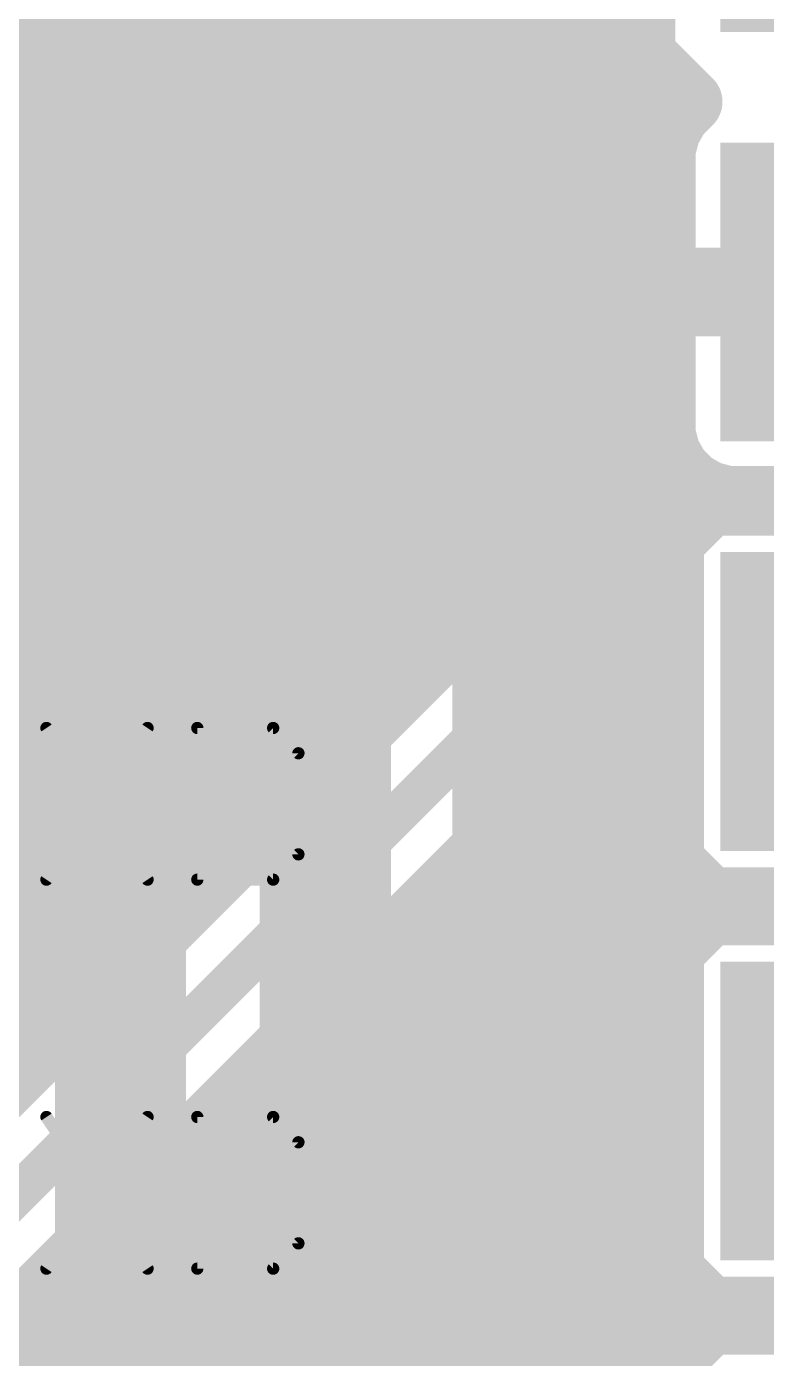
# Model space of a CAD drawing. Extents: x 0 to 10.8, y 0 to 6.1.
# Drawn here: x 4.0871 to 4.2677, y 2.9148 to 3.24 of the extents above; entities that cross this region are included whole.
import ezdxf

# ---------------------------------------------------------------- set-up
doc = ezdxf.new("R2010")
doc.units = 0
for name, color, linetype in [('1', 22, 'CONTINUOUS'), ('16', 175, 'CONTINUOUS'), ('17', 82, 'CONTINUOUS'), ('21', 253, 'CONTINUOUS'), ('25', 253, 'CONTINUOUS'), ('29', 253, 'CONTINUOUS'), ('30', 253, 'CONTINUOUS')]:
    doc.layers.add(name, color=color, linetype=linetype)

# ---------------------------------------------------------------- blocks, each defined once
blk = doc.blocks.new('SQUAREP')
blk.add_solid([(-0.5, -0.5), (0.5, -0.5), (-0.5, 0.5), (0.5, 0.5)])

msp = doc.modelspace()

# ---------------------------------------------------------------- linework, layer by layer
at = {"layer": '1'}
for points, const_width in [([(4.11, 3.425), (4.11, 2.24)], 0.032), ([(4.16, 3.19), (4.245, 3.275)], 0.032), ([(4.198996, 3.173843), (4.247886, 3.222736)], 0.016), ([(4.248965, 3.221661), (4.246028, 3.218728)], 0.016), ([(4.247886, 3.222736), (4.248965, 3.221661)], 0.016), ([(4.246028, 3.218728), (4.243661, 3.214622)], 0.016), ([(4.24115, 3.216), (4.244457, 3.216)], 0.016), ([(4.243661, 3.214622), (4.242433, 3.210047)], 0.016), ([(4.242433, 3.210047), (4.242433, 3.178024)], 0.016), ([(4.22515, 3.2), (4.242433, 3.2)], 0.016), ([(4.16, 2.34), (4.16, 3.19)], 0.032), ([(4.20915, 3.184), (4.242433, 3.184)], 0.016), ([(4.242433, 3.178024), (4.290059, 3.178024)], 0.016), ([(4.198996, 2.361807), (4.198996, 3.173843)], 0.016), ([(4.290059, 3.172362), (4.242433, 3.172362)], 0.016), ([(4.242433, 3.172362), (4.242433, 3.140343)], 0.016), ([(4.198996, 3.168), (4.242433, 3.168)], 0.016), ([(4.198996, 3.152), (4.242433, 3.152)], 0.016), ([(4.242433, 3.140343), (4.243661, 3.135768)], 0.016), ([(4.198996, 3.136), (4.243598, 3.136)], 0.016), ([(4.243661, 3.135768), (4.246028, 3.131661)], 0.016), ([(4.246028, 3.131661), (4.249378, 3.128311)], 0.016), ([(4.249378, 3.128311), (4.253484, 3.125945)], 0.016), ([(4.253484, 3.125945), (4.258059, 3.124717)], 0.016), ([(4.258059, 3.124717), (4.290079, 3.124717)], 0.016), ([(4.253803, 3.123673), (4.244433, 3.114303)], 0.016), ([(4.33202, 3.123673), (4.253803, 3.123673)], 0.016), ([(4.198996, 3.12), (4.25013, 3.12)], 0.016), ([(4.244433, 3.114303), (4.244433, 3.036087)], 0.016), ([(4.198996, 3.104), (4.244433, 3.104)], 0.016), ([(4.198996, 3.088), (4.244433, 3.088)], 0.016), ([(4.198996, 3.072), (4.244433, 3.072)], 0.016), ([(4.198996, 3.056), (4.244433, 3.056)], 0.016), ([(4.198996, 3.04), (4.244433, 3.04)], 0.016), ([(4.244433, 3.036087), (4.253803, 3.026717)], 0.016), ([(4.253803, 3.026717), (4.33202, 3.026717)], 0.016), ([(4.198996, 3.024), (4.352713, 3.024)], 0.016), ([(4.253803, 3.023673), (4.244433, 3.014303)], 0.016), ([(4.33202, 3.023673), (4.253803, 3.023673)], 0.016), ([(4.244433, 3.014303), (4.244433, 2.936087)], 0.016), ([(4.198996, 3.008), (4.244433, 3.008)], 0.016), ([(4.198996, 2.992), (4.244433, 2.992)], 0.016), ([(4.198996, 2.976), (4.244433, 2.976)], 0.016), ([(4.198996, 2.96), (4.244433, 2.96)], 0.016), ([(4.198996, 2.944), (4.244433, 2.944)], 0.016), ([(4.244433, 2.936087), (4.253803, 2.926717)], 0.016), ([(4.198996, 2.928), (4.25252, 2.928)], 0.016), ([(4.253803, 2.926717), (4.323583, 2.926717)], 0.016), ([(4.253803, 2.923673), (4.244433, 2.914303)], 0.016), ([(4.32663, 2.923673), (4.253803, 2.923673)], 0.016), ([(4.244433, 2.914303), (4.244433, 2.836087)], 0.016), ([(4.198996, 2.912), (4.244433, 2.912)], 0.016)]:
    msp.add_lwpolyline(points, dxfattribs=dict(at, const_width=const_width))
for points, const_width in [([(4.250709, 3.22557, 1), (4.245063, 3.219903)], 0.008), ([(4.250714, 3.219908, 1), (4.245057, 3.225565)], 0.008), ([(4.251791, 3.218831, 1), (4.246138, 3.224492)], 0.008), ([(4.249493, 3.216731, 1), (4.242562, 3.220725)], 0.008), ([(4.246141, 3.218828, 1), (4.251788, 3.224495)], 0.008), ([(4.24115, 3.22, 1), (4.24115, 3.212)], 0.008), ([(4.243201, 3.221559, 1), (4.248854, 3.215898)], 0.008), ([(4.244457, 3.212, 1), (4.244457, 3.22)], 0.008), ([(4.240196, 3.216619, 1), (4.247127, 3.212625)], 0.008), ([(4.247525, 3.213585, 1), (4.239798, 3.215659)], 0.008), ([(4.246433, 3.210047, 1), (4.238433, 3.210047)], 0.008), ([(4.23857, 3.211085, 1), (4.246296, 3.20901)], 0.008), ([(4.22515, 3.204, 1), (4.22515, 3.196)], 0.008), ([(4.242433, 3.196, 1), (4.242433, 3.204)], 0.008), ([(4.168, 3.19, 1), (4.152, 3.19)], 0.016), ([(4.154343, 3.195657, 1), (4.165657, 3.184343)], 0.016), ([(4.20915, 3.188, 1), (4.20915, 3.18)], 0.008), ([(4.242433, 3.18, 1), (4.242433, 3.188)], 0.008), ([(4.242433, 3.182024, 1), (4.242433, 3.174024)], 0.008), ([(4.202996, 3.173843, 1), (4.194996, 3.173843)], 0.008), ([(4.238433, 3.178024, 1), (4.246433, 3.178024)], 0.008), ([(4.196168, 3.176671, 1), (4.201825, 3.171014)], 0.008), ([(4.242433, 3.176362, 1), (4.242433, 3.168362)], 0.008), ([(4.246433, 3.172362, 1), (4.238433, 3.172362)], 0.008), ([(4.198996, 3.172, 1), (4.198996, 3.164)], 0.008), ([(4.242433, 3.164, 1), (4.242433, 3.172)], 0.008), ([(4.198996, 3.156, 1), (4.198996, 3.148)], 0.008), ([(4.242433, 3.148, 1), (4.242433, 3.156)], 0.008), ([(4.246296, 3.14138, 1), (4.23857, 3.139305)], 0.008), ([(4.198996, 3.14, 1), (4.198996, 3.132)], 0.008), ([(4.238433, 3.140343, 1), (4.246433, 3.140343)], 0.008), ([(4.247127, 3.137765, 1), (4.240196, 3.133771)], 0.008), ([(4.243598, 3.132, 1), (4.243598, 3.14)], 0.008), ([(4.239798, 3.13473, 1), (4.247525, 3.136805)], 0.008), ([(4.248856, 3.13449, 1), (4.243199, 3.128833)], 0.008), ([(4.242562, 3.129664, 1), (4.249493, 3.133658)], 0.008), ([(4.251375, 3.131777, 1), (4.247381, 3.124845)], 0.008), ([(4.24655, 3.125483, 1), (4.252206, 3.131139)], 0.008), ([(4.254522, 3.129808, 1), (4.252447, 3.122082)], 0.008), ([(4.251487, 3.122479, 1), (4.255481, 3.129411)], 0.008), ([(4.258059, 3.128717, 1), (4.258059, 3.120717)], 0.008), ([(4.257022, 3.120853, 1), (4.259096, 3.12858)], 0.008), ([(4.253803, 3.127673, 1), (4.253803, 3.119673)], 0.008), ([(4.256632, 3.120845, 1), (4.250975, 3.126502)], 0.008), ([(4.198996, 3.124, 1), (4.198996, 3.116)], 0.008), ([(4.25013, 3.116, 1), (4.25013, 3.124)], 0.008), ([(4.248433, 3.114303, 1), (4.240433, 3.114303)], 0.008), ([(4.241605, 3.117132, 1), (4.247261, 3.111475)], 0.008), ([(4.198996, 3.108, 1), (4.198996, 3.1)], 0.008), ([(4.244433, 3.1, 1), (4.244433, 3.108)], 0.008), ([(4.198996, 3.092, 1), (4.198996, 3.084)], 0.008), ([(4.244433, 3.084, 1), (4.244433, 3.092)], 0.008), ([(4.198996, 3.076, 1), (4.198996, 3.068)], 0.008), ([(4.244433, 3.068, 1), (4.244433, 3.076)], 0.008), ([(4.198996, 3.06, 1), (4.198996, 3.052)], 0.008), ([(4.244433, 3.052, 1), (4.244433, 3.06)], 0.008), ([(4.198996, 3.044, 1), (4.198996, 3.036)], 0.008), ([(4.244433, 3.036, 1), (4.244433, 3.044)], 0.008), ([(4.247261, 3.038915, 1), (4.241605, 3.033258)], 0.008), ([(4.240433, 3.036087, 1), (4.248433, 3.036087)], 0.008), ([(4.253803, 3.030717, 1), (4.253803, 3.022717)], 0.008), ([(4.198996, 3.028, 1), (4.198996, 3.02)], 0.008), ([(4.253803, 3.027673, 1), (4.253803, 3.019673)], 0.008), ([(4.250975, 3.023888, 1), (4.256632, 3.029545)], 0.008), ([(4.256632, 3.020845, 1), (4.250975, 3.026502)], 0.008), ([(4.248433, 3.014303, 1), (4.240433, 3.014303)], 0.008), ([(4.241605, 3.017132, 1), (4.247261, 3.011475)], 0.008), ([(4.198996, 3.012, 1), (4.198996, 3.004)], 0.008), ([(4.244433, 3.004, 1), (4.244433, 3.012)], 0.008), ([(4.198996, 2.996, 1), (4.198996, 2.988)], 0.008), ([(4.244433, 2.988, 1), (4.244433, 2.996)], 0.008), ([(4.198996, 2.98, 1), (4.198996, 2.972)], 0.008), ([(4.244433, 2.972, 1), (4.244433, 2.98)], 0.008), ([(4.198996, 2.964, 1), (4.198996, 2.956)], 0.008), ([(4.244433, 2.956, 1), (4.244433, 2.964)], 0.008), ([(4.198996, 2.948, 1), (4.198996, 2.94)], 0.008), ([(4.244433, 2.94, 1), (4.244433, 2.948)], 0.008), ([(4.247261, 2.938915, 1), (4.241605, 2.933258)], 0.008), ([(4.240433, 2.936087, 1), (4.248433, 2.936087)], 0.008), ([(4.198996, 2.932, 1), (4.198996, 2.924)], 0.008), ([(4.253803, 2.930717, 1), (4.253803, 2.922717)], 0.008), ([(4.25252, 2.924, 1), (4.25252, 2.932)], 0.008), ([(4.253803, 2.927673, 1), (4.253803, 2.919673)], 0.008), ([(4.250975, 2.923888, 1), (4.256632, 2.929545)], 0.008), ([(4.256632, 2.920845, 1), (4.250975, 2.926502)], 0.008), ([(4.248433, 2.914303, 1), (4.240433, 2.914303)], 0.008), ([(4.241605, 2.917132, 1), (4.247261, 2.911475)], 0.008), ([(4.198996, 2.916, 1), (4.198996, 2.908)], 0.008), ([(4.244433, 2.908, 1), (4.244433, 2.916)], 0.008)]:
    msp.add_lwpolyline(points, format="xyb", dxfattribs=dict(at, const_width=const_width))
at = {"layer": '16'}
for points, const_width in [([(3.515996, 2.666299), (4.237433, 3.38774)], 0.016), ([(4.237433, 3.317201), (4.237433, 3.233189)], 0.016), ([(4.097693, 3.248), (4.237433, 3.248)], 0.016), ([(4.081693, 3.232), (4.238622, 3.232)], 0.016), ([(4.237433, 3.233189), (4.248965, 3.221661)], 0.016), ([(4.248965, 3.221661), (4.246028, 3.218728)], 0.016), ([(4.246028, 3.218728), (4.243661, 3.214622)], 0.016), ([(4.065693, 3.216), (4.244457, 3.216)], 0.016), ([(4.243661, 3.214622), (4.242433, 3.210047)], 0.016), ([(4.242433, 3.210047), (4.242433, 3.178024)], 0.016), ([(4.049693, 3.2), (4.242433, 3.2)], 0.016), ([(4.033693, 3.184), (4.242433, 3.184)], 0.016), ([(4.242433, 3.178024), (4.290059, 3.178024)], 0.016), ([(4.290059, 3.172362), (4.242433, 3.172362)], 0.016), ([(4.242433, 3.172362), (4.242433, 3.142126)], 0.016), ([(4.017693, 3.168), (4.242433, 3.168)], 0.016), ([(4.001693, 3.152), (4.242433, 3.152)], 0.016), ([(4.242433, 3.142126), (3.856299, 2.755996)], 0.016), ([(3.985693, 3.136), (4.236307, 3.136)], 0.016), ([(3.865, 2.735), (4.255, 3.125)], 0.01), ([(4.255, 3.125), (4.34, 3.125)], 0.01), ([(3.969693, 3.12), (4.220307, 3.12)], 0.016), ([(3.953693, 3.104), (4.204307, 3.104)], 0.016), ([(3.937693, 3.088), (4.188307, 3.088)], 0.016), ([(3.885996, 2.726299), (4.244433, 3.08474)], 0.016), ([(4.244433, 3.08474), (4.244433, 3.036087)], 0.016), ([(3.921693, 3.072), (4.172307, 3.072)], 0.016), ([(4.231693, 3.072), (4.244433, 3.072)], 0.016), ([(3.905693, 3.056), (4.156307, 3.056)], 0.016), ([(4.215693, 3.056), (4.244433, 3.056)], 0.016), ([(3.889693, 3.04), (4.140307, 3.04)], 0.016), ([(4.199693, 3.04), (4.244433, 3.04)], 0.016), ([(4.244433, 3.036087), (4.253803, 3.026717)], 0.016), ([(4.253803, 3.026717), (4.323583, 3.026717)], 0.016), ([(3.873693, 3.024), (4.124307, 3.024)], 0.016), ([(4.183693, 3.024), (4.326299, 3.024)], 0.016), ([(4.253803, 3.023673), (4.244433, 3.014303)], 0.016), ([(4.32663, 3.023673), (4.253803, 3.023673)], 0.016), ([(4.244433, 3.014303), (4.244433, 2.94413)], 0.016), ([(3.857693, 3.008), (4.108307, 3.008)], 0.016), ([(4.167693, 3.008), (4.244433, 3.008)], 0.016), ([(3.841693, 2.992), (4.092307, 2.992)], 0.016), ([(4.151693, 2.992), (4.244433, 2.992)], 0.016), ([(4.135693, 2.976), (4.244433, 2.976)], 0.016), ([(4.119693, 2.96), (4.244433, 2.96)], 0.016), ([(4.103693, 2.944), (4.244303, 2.944)], 0.016), ([(4.244433, 2.94413), (4.234, 2.933697)], 0.016), ([(4.234, 2.933697), (4.061303, 2.760996)], 0.016), ([(4.087693, 2.928), (4.228307, 2.928)], 0.016), ([(4.055, 2.725), (4.255, 2.925)], 0.01), ([(4.255, 2.925), (4.33, 2.925)], 0.01), ([(4.071693, 2.912), (4.212307, 2.912)], 0.016)]:
    msp.add_lwpolyline(points, dxfattribs=dict(at, const_width=const_width))
for points, const_width in [([(4.240261, 3.236018, 1), (4.234605, 3.23036)], 0.008), ([(4.238622, 3.228, 1), (4.238622, 3.236)], 0.008), ([(4.233433, 3.233189, 1), (4.241433, 3.233189)], 0.008), ([(4.251791, 3.218831, 1), (4.246138, 3.224492)], 0.008), ([(4.249493, 3.216731, 1), (4.242562, 3.220725)], 0.008), ([(4.246137, 3.218833, 1), (4.251793, 3.22449)], 0.008), ([(4.243201, 3.221559, 1), (4.248854, 3.215898)], 0.008), ([(4.244457, 3.212, 1), (4.244457, 3.22)], 0.008), ([(4.240196, 3.216619, 1), (4.247127, 3.212625)], 0.008), ([(4.247525, 3.213585, 1), (4.239798, 3.215659)], 0.008), ([(4.246433, 3.210047, 1), (4.238433, 3.210047)], 0.008), ([(4.23857, 3.211085, 1), (4.246296, 3.20901)], 0.008), ([(4.242433, 3.196, 1), (4.242433, 3.204)], 0.008), ([(4.242433, 3.18, 1), (4.242433, 3.188)], 0.008), ([(4.242433, 3.182024, 1), (4.242433, 3.174024)], 0.008), ([(4.238433, 3.178024, 1), (4.246433, 3.178024)], 0.008), ([(4.242433, 3.176362, 1), (4.242433, 3.168362)], 0.008), ([(4.246433, 3.172362, 1), (4.238433, 3.172362)], 0.008), ([(4.242433, 3.164, 1), (4.242433, 3.172)], 0.008), ([(4.242433, 3.148, 1), (4.242433, 3.156)], 0.008), ([(4.245261, 3.139298, 1), (4.239605, 3.144954)], 0.008), ([(4.238433, 3.142126, 1), (4.246433, 3.142126)], 0.008), ([(4.236307, 3.132, 1), (4.236307, 3.14)], 0.008), ([(4.255, 3.1275, 1), (4.255, 3.1225)], 0.005), ([(4.256768, 3.123232, 1), (4.253232, 3.126768)], 0.005), ([(4.220307, 3.116, 1), (4.220307, 3.124)], 0.008), ([(4.204307, 3.1, 1), (4.204307, 3.108)], 0.008), ([(4.188307, 3.084, 1), (4.188307, 3.092)], 0.008), ([(4.248433, 3.08474, 1), (4.240433, 3.08474)], 0.008), ([(4.247262, 3.081912, 1), (4.241605, 3.087569)], 0.008), ([(4.172307, 3.068, 1), (4.172307, 3.076)], 0.008), ([(4.231693, 3.076, 1), (4.231693, 3.068)], 0.008), ([(4.244433, 3.068, 1), (4.244433, 3.076)], 0.008), ([(4.156307, 3.052, 1), (4.156307, 3.06)], 0.008), ([(4.215693, 3.06, 1), (4.215693, 3.052)], 0.008), ([(4.244433, 3.052, 1), (4.244433, 3.06)], 0.008), ([(4.140307, 3.036, 1), (4.140307, 3.044)], 0.008), ([(4.199693, 3.044, 1), (4.199693, 3.036)], 0.008), ([(4.244433, 3.036, 1), (4.244433, 3.044)], 0.008), ([(4.247261, 3.038915, 1), (4.241605, 3.033258)], 0.008), ([(4.240433, 3.036087, 1), (4.248433, 3.036087)], 0.008), ([(4.253803, 3.030717, 1), (4.253803, 3.022717)], 0.008), ([(4.124307, 3.02, 1), (4.124307, 3.028)], 0.008), ([(4.183693, 3.028, 1), (4.183693, 3.02)], 0.008), ([(4.253803, 3.027673, 1), (4.253803, 3.019673)], 0.008), ([(4.250975, 3.023888, 1), (4.256632, 3.029545)], 0.008), ([(4.256632, 3.020845, 1), (4.250975, 3.026502)], 0.008), ([(4.248433, 3.014303, 1), (4.240433, 3.014303)], 0.008), ([(4.241605, 3.017132, 1), (4.247261, 3.011475)], 0.008), ([(4.108307, 3.004, 1), (4.108307, 3.012)], 0.008), ([(4.167693, 3.012, 1), (4.167693, 3.004)], 0.008), ([(4.244433, 3.004, 1), (4.244433, 3.012)], 0.008), ([(4.092307, 2.988, 1), (4.092307, 2.996)], 0.008), ([(4.151693, 2.996, 1), (4.151693, 2.988)], 0.008), ([(4.244433, 2.988, 1), (4.244433, 2.996)], 0.008), ([(4.135693, 2.98, 1), (4.135693, 2.972)], 0.008), ([(4.244433, 2.972, 1), (4.244433, 2.98)], 0.008), ([(4.119693, 2.964, 1), (4.119693, 2.956)], 0.008), ([(4.244433, 2.956, 1), (4.244433, 2.964)], 0.008), ([(4.103693, 2.948, 1), (4.103693, 2.94)], 0.008), ([(4.247261, 2.941301, 1), (4.241605, 2.946958)], 0.008), ([(4.244303, 2.94, 1), (4.244303, 2.948)], 0.008), ([(4.240433, 2.94413, 1), (4.248433, 2.94413)], 0.008), ([(4.231172, 2.936525, 1), (4.236828, 2.930868)], 0.008), ([(4.236828, 2.930868, 1), (4.231172, 2.936525)], 0.008), ([(4.087693, 2.932, 1), (4.087693, 2.924)], 0.008), ([(4.228307, 2.924, 1), (4.228307, 2.932)], 0.008), ([(4.255, 2.9275, 1), (4.255, 2.9225)], 0.005), ([(4.256768, 2.923232, 1), (4.253232, 2.926768)], 0.005), ([(4.212307, 2.908, 1), (4.212307, 2.916)], 0.008)]:
    msp.add_lwpolyline(points, format="xyb", dxfattribs=dict(at, const_width=const_width))
at = {"layer": '21', "const_width": 0.005}
msp.add_lwpolyline([(4.205512, 0.358661), (4.205512, 3.705118)], dxfattribs=at)
at = {"layer": '25', "const_width": 0.003}
for points in [[(4.091913, 3.068717), (4.116598, 3.031685)], [(4.116598, 3.068717), (4.091913, 3.031685)], [(4.128744, 3.068717), (4.128744, 3.031685)], [(4.14726, 3.068717), (4.128744, 3.068717)], [(4.153429, 3.062543), (4.14726, 3.068717)], [(4.153429, 3.037854), (4.153429, 3.062543)], [(4.14726, 3.031685), (4.153429, 3.037854)], [(4.128744, 3.031685), (4.14726, 3.031685)], [(4.091913, 2.973717), (4.116598, 2.936685)], [(4.116598, 2.973717), (4.091913, 2.936685)], [(4.128744, 2.973717), (4.128744, 2.936685)], [(4.14726, 2.973717), (4.128744, 2.973717)], [(4.153429, 2.967543), (4.14726, 2.973717)], [(4.153429, 2.942854), (4.153429, 2.967543)], [(4.14726, 2.936685), (4.153429, 2.942854)], [(4.128744, 2.936685), (4.14726, 2.936685)]]:
    msp.add_lwpolyline(points, dxfattribs=at)
at = {"layer": '25', "const_width": 0.0015}
for points in [[(4.092537, 3.069133, 1), (4.091289, 3.068301)], [(4.117222, 3.068301, 1), (4.115974, 3.069133)], [(4.129494, 3.068717, 1), (4.127994, 3.068717)], [(4.128744, 3.069467, 1), (4.128744, 3.067967)], [(4.14779, 3.069247, 1), (4.146729, 3.068186)], [(4.14726, 3.067967, 1), (4.14726, 3.069467)], [(4.154179, 3.062543, 1), (4.152679, 3.062543)], [(4.152899, 3.062013, 1), (4.15396, 3.063073)], [(4.152679, 3.037854, 1), (4.154179, 3.037854)], [(4.153959, 3.037324, 1), (4.152899, 3.038385)], [(4.091289, 3.032101, 1), (4.092537, 3.031269)], [(4.115974, 3.031269, 1), (4.117222, 3.032101)], [(4.128744, 3.032435, 1), (4.128744, 3.030935)], [(4.127994, 3.031685, 1), (4.129494, 3.031685)], [(4.14673, 3.032215, 1), (4.14779, 3.031155)], [(4.14726, 3.030935, 1), (4.14726, 3.032435)], [(4.092537, 2.974133, 1), (4.091289, 2.973301)], [(4.117222, 2.973301, 1), (4.115974, 2.974133)], [(4.129494, 2.973717, 1), (4.127994, 2.973717)], [(4.128744, 2.974467, 1), (4.128744, 2.972967)], [(4.14779, 2.974247, 1), (4.146729, 2.973186)], [(4.14726, 2.972967, 1), (4.14726, 2.974467)], [(4.154179, 2.967543, 1), (4.152679, 2.967543)], [(4.152899, 2.967013, 1), (4.15396, 2.968073)], [(4.152679, 2.942854, 1), (4.154179, 2.942854)], [(4.153959, 2.942324, 1), (4.152899, 2.943385)], [(4.091289, 2.937101, 1), (4.092537, 2.936269)], [(4.115974, 2.936269, 1), (4.117222, 2.937101)], [(4.128744, 2.937435, 1), (4.128744, 2.935935)], [(4.127994, 2.936685, 1), (4.129494, 2.936685)], [(4.14673, 2.937215, 1), (4.14779, 2.936155)], [(4.14726, 2.935935, 1), (4.14726, 2.937435)]]:
    msp.add_lwpolyline(points, format="xyb", dxfattribs=at)

# ---------------------------------------------------------------- block references
at = {"layer": '17', "xscale": 0.064961, "yscale": 0.064961, "rotation": 90}
for p in [(4.292913, 3.175197), (4.292913, 3.175197), (4.292913, 3.075197), (4.292913, 3.075197), (4.292913, 2.975197), (4.292913, 2.975197)]:
    msp.add_blockref('SQUAREP', p, dxfattribs=at)
at = {"layer": '29', "xscale": 0.072961, "yscale": 0.072961, "rotation": 90}
for p in [(4.292913, 3.275197), (4.292913, 3.175197), (4.292913, 3.075197), (4.292913, 2.975197)]:
    msp.add_blockref('SQUAREP', p, dxfattribs=at)
at = {"layer": '30', "xscale": 0.072961, "yscale": 0.072961, "rotation": 90}
for p in [(4.292913, 3.275197), (4.292913, 3.175197), (4.292913, 3.075197), (4.292913, 2.975197)]:
    msp.add_blockref('SQUAREP', p, dxfattribs=at)

doc.saveas('drawing.dxf')
